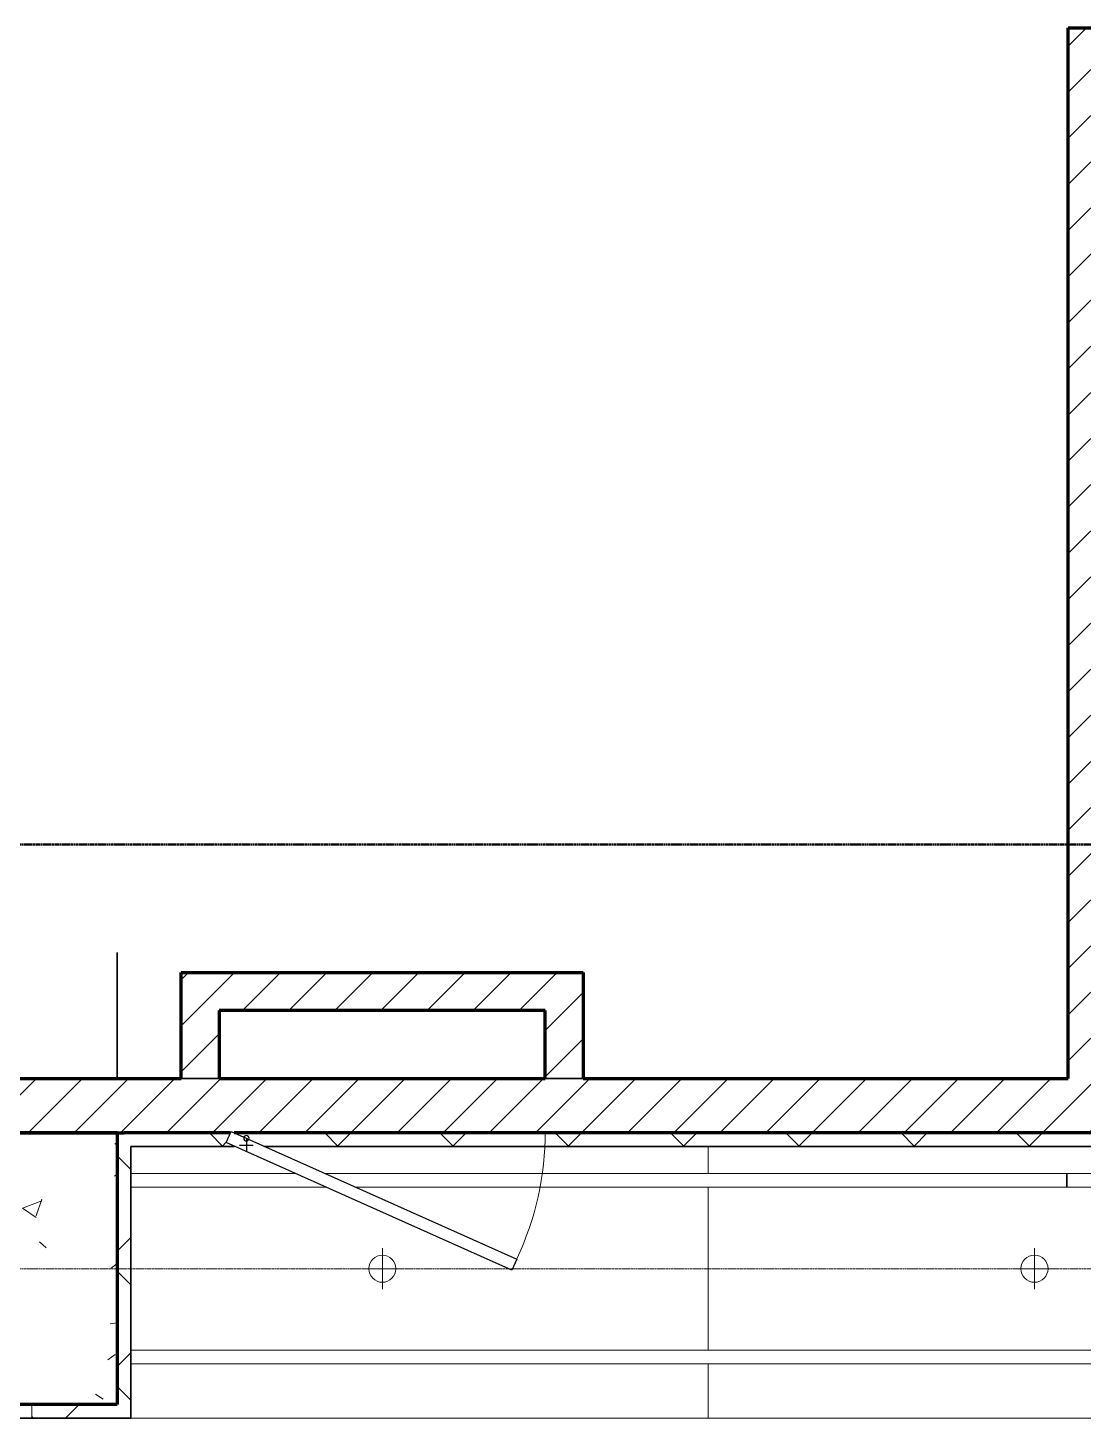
# Model space of a CAD drawing. Header units: millimetres. Extents: x -853488 to -774597, y -17231 to 22435.
# Drawn here: x -846487 to -842603, y 3029 to 8144 of the extents above; entities that cross this region are included whole.
import ezdxf
from ezdxf.xclip import XClip

# ---------------------------------------------------------------- set-up
doc = ezdxf.new("R2010")
doc.units = ezdxf.units.MM
doc.header["$XCLIPFRAME"] = 0
doc.linetypes.add('- SOM Dash 1_8_', pattern=[4.7625, 3.175, -1.5875])
doc.linetypes.add('DPA_Grid _ Level 100', pattern=[10, 5.5, -1.6, 1.3, -1.6])
for name, color, linetype, lineweight in [('A-COLS', 5, 'Continuous', 70), ('A-COLS-E', 1, 'Continuous', 35), ('A-DETL-GENF', 2, 'Continuous', 9), ('A-DOOR', 3, 'Continuous', 35), ('A-DOOR-E', 2, 'Continuous', 25), ('A-DOOR-OPNG', 2, 'Continuous', 9), ('A-FLOR-E', 2, 'Continuous', 35), ('A-GLAZ-CURT', 2, 'Continuous', 9), ('A-WALL', 5, 'Continuous', 35), ('A-WALL-FNSH', 2, 'Continuous', 35), ('A-WALL-PATT', 1, 'Continuous', 35), ('E-LITE-EQPM', 2, 'Continuous', 9), ('G-ANNO-SECL', 3, 'Continuous', 9), ('I-WALL-E', 2, 'Continuous', 35), ('S-GRID', 251, 'Continuous', 9), ('WALL-E', 2, 'Continuous', 35)]:
    doc.layers.add(name, color=color, linetype=linetype, lineweight=lineweight)
pattern_1 = [(45, (0, 0), (-84.852814, 84.852814), [])]
pattern_2 = [(45, (0, 0), (-212.13203, 212.13203), []), (135, (0, 0), (-212.13203, -212.13203), [])]

# ---------------------------------------------------------------- blocks, each defined once
blk = doc.blocks.new('DPA_AC-SG-PI - A2_1200x2000 mm-12150596-4261-01 ENLARGED UPPER PLATFORM LEVEL - REFLECTED CEILING PLAN - SHEET 2')
at = {"layer": 'A-DOOR', "lineweight": 25}
for p, q in [((-500, 5), (-500, -45)), ((-525, -20), (-475, -20))]:
    blk.add_line(p, q, dxfattribs=at)
for start, end in [(0, 180), (180, 0)]:
    blk.add_arc((-500, 5), 10, start, end, dxfattribs=at)
at = {"layer": 'A-DOOR-E'}
for p, q in [((-575, -11.1), (-556.6, 30)), ((-556.6, 30), (494.9, -439.9)), ((476.5, -480.9), (-575, -11.1)), ((494.9, -439.9), (476.5, -480.9))]:
    blk.add_line(p, q, dxfattribs=at)
at = {"layer": 'A-DOOR-OPNG'}
blk.add_arc((-500, 30.2), 1100, 334.7442, 0, dxfattribs=at)
blk = doc.blocks.new('System Panel - DPA-AR_Metal Ceiling Rectangular Panel-V13-4261-01 ENLARGED UPPER PLATFORM LEVEL - REFLECTED CEILING PLAN - SHEET 2')
at = {"layer": 'A-GLAZ-CURT'}
for p, q in [((-846107.3, 4029), (-846107.3, 3929)), ((-846107.3, 3929), (-846107.3, 4029)), ((-843982.3, 3929), (-843982.3, 4029)), ((-843982.3, 4029), (-843982.3, 3929)), ((-846107.3, 3929), (-845502.5, 3929)), ((-845502.5, 3929), (-846107.3, 3929)), ((-845392.2, 3929), (-843982.3, 3929)), ((-843982.3, 3929), (-845392.2, 3929))]:
    blk.add_line(p, q, dxfattribs=at)
blk = doc.blocks.new('System Panel - DPA-AR_Metal Ceiling Rectangular Panel-V14-4261-01 ENLARGED UPPER PLATFORM LEVEL - REFLECTED CEILING PLAN - SHEET 2')
at = {"layer": 'A-GLAZ-CURT'}
for p, q in [((-841582.3, 4129), (-842407.3, 4129)), ((-842407.3, 4129), (-841582.3, 4129)), ((-841582.3, 3929), (-841582.3, 4129)), ((-841582.3, 4129), (-841582.3, 3929)), ((-843982.3, 4029), (-843982.3, 3929)), ((-843982.3, 3929), (-843982.3, 4029)), ((-843982.3, 3929), (-842547.7, 3929)), ((-842547.7, 3929), (-843982.3, 3929)), ((-842527.7, 3929), (-841582.3, 3929)), ((-841582.3, 3929), (-842527.7, 3929))]:
    blk.add_line(p, q, dxfattribs=at)
blk = doc.blocks.new('System Panel - DPA-AR_Metal Ceiling Rectangular Panel-V8-4261-01 ENLARGED UPPER PLATFORM LEVEL - REFLECTED CEILING PLAN - SHEET 2')
at = {"layer": 'A-GLAZ-CURT'}
for p, q in [((-814257.4, 3229), (-816382.4, 3229)), ((-816382.4, 3229), (-816382.4, 3029)), ((-816382.4, 3029), (-816382.4, 3229)), ((-816382.4, 3229), (-814257.4, 3229)), ((-814257.4, 3029), (-814257.4, 3229)), ((-814257.4, 3229), (-814257.4, 3029)), ((-816382.4, 3029), (-814257.4, 3029)), ((-814257.4, 3029), (-816382.4, 3029))]:
    blk.add_line(p, q, dxfattribs=at)
blk = doc.blocks.new('System Panel - DPA-AR_Metal Ceiling Rectangular Panel-V7-4261-01 ENLARGED UPPER PLATFORM LEVEL - REFLECTED CEILING PLAN - SHEET 2')
at = {"layer": 'A-GLAZ-CURT'}
for p, q in [((-818782.4, 3229), (-821182.4, 3229)), ((-821182.4, 3229), (-821182.4, 3029)), ((-821182.4, 3029), (-821182.4, 3229)), ((-821182.4, 3229), (-818782.4, 3229)), ((-818782.4, 3029), (-818782.4, 3229)), ((-818782.4, 3229), (-818782.4, 3029)), ((-821182.4, 3029), (-818782.4, 3029)), ((-818782.4, 3029), (-821182.4, 3029))]:
    blk.add_line(p, q, dxfattribs=at)
blk = doc.blocks.new('System Panel - DPA-AR_Metal Ceiling Rectangular Panel-V16-4261-01 ENLARGED UPPER PLATFORM LEVEL - REFLECTED CEILING PLAN - SHEET 2')
at = {"layer": 'A-GLAZ-CURT'}
for p, q in [((-845390.6, 3879), (-846107.3, 3879)), ((-846107.3, 3879), (-846107.3, 3279)), ((-846107.3, 3279), (-846107.3, 3879)), ((-846107.3, 3879), (-845390.6, 3879)), ((-843982.3, 3879), (-845280.2, 3879)), ((-845280.2, 3879), (-843982.3, 3879)), ((-843982.3, 3279), (-843982.3, 3879)), ((-843982.3, 3879), (-843982.3, 3279)), ((-846107.3, 3279), (-843982.3, 3279)), ((-843982.3, 3279), (-846107.3, 3279))]:
    blk.add_line(p, q, dxfattribs=at)
blk = doc.blocks.new('System Panel - DPA-AR_Metal Ceiling Rectangular Panel-13139299-4261-01 ENLARGED UPPER PLATFORM LEVEL - REFLECTED CEILING PLAN - SHEET 2')
at = {"layer": 'A-GLAZ-CURT'}
for p, q in [((-818782.4, 3879), (-821182.4, 3879)), ((-821182.4, 3879), (-821182.4, 3279)), ((-821182.4, 3279), (-821182.4, 3879)), ((-821182.4, 3879), (-818782.4, 3879)), ((-818782.4, 3279), (-818782.4, 3879)), ((-818782.4, 3879), (-818782.4, 3279)), ((-821182.4, 3279), (-818782.4, 3279)), ((-818782.4, 3279), (-821182.4, 3279))]:
    blk.add_line(p, q, dxfattribs=at)
blk = doc.blocks.new('*U464')
at = {"layer": 'A-GLAZ-CURT'}
for name, p in [('System Panel - DPA-AR_Metal Ceiling Rectangular Panel-V14-4261-01 ENLARGED UPPER PLATFORM LEVEL - REFLECTED CEILING PLAN - SHEET 2', (801682.4, -3579)), ('System Panel - DPA-AR_Metal Ceiling Rectangular Panel-V13-4261-01 ENLARGED UPPER PLATFORM LEVEL - REFLECTED CEILING PLAN - SHEET 2', (801682.4, -3579)), ('System Panel - DPA-AR_Metal Ceiling Rectangular Panel-V16-4261-01 ENLARGED UPPER PLATFORM LEVEL - REFLECTED CEILING PLAN - SHEET 2', (801682.4, -3579)), ('System Panel - DPA-AR_Metal Ceiling Rectangular Panel-13139299-4261-01 ENLARGED UPPER PLATFORM LEVEL - REFLECTED CEILING PLAN - SHEET 2', (778882.4, -3579)), ('System Panel - DPA-AR_Metal Ceiling Rectangular Panel-V8-4261-01 ENLARGED UPPER PLATFORM LEVEL - REFLECTED CEILING PLAN - SHEET 2', (771957.4, -3579)), ('System Panel - DPA-AR_Metal Ceiling Rectangular Panel-V7-4261-01 ENLARGED UPPER PLATFORM LEVEL - REFLECTED CEILING PLAN - SHEET 2', (778882.4, -3579))]:
    blk.add_blockref(name, p, dxfattribs=at)
blk = doc.blocks.new('*U1666')
at = {"layer": 'S-GRID', "linetype": 'DPA_Grid _ Level 100'}
blk.add_line((22800, 0), (-50905.4, 0), dxfattribs=at)
blk = doc.blocks.new('LGF_DL_SAA_LowPower_DL1a - LGF_DL_SAA_LowPower_DL1a-8832329-4160-01 UPPER PLATFORM LEVEL - REFLECTED CEILING PLAN')
at = {"layer": 'A-DETL-GENF'}
for p, q in [((0, 75), (0, -75)), ((72.5, 0), (-72.5, 0))]:
    blk.add_line(p, q, dxfattribs=at)
blk.add_circle((0, 0), 50, dxfattribs=at)
blk = doc.blocks.new('C-1-PP19-AR-4160-01-B_20250902-175713_EXDOWNLIGHT')
at = {"layer": 'E-LITE-EQPM', "extrusion": (0, 0, -1), "rotation": 180}
for p in [(100499.6, 0), (98099.6, 0)]:
    blk.add_blockref('LGF_DL_SAA_LowPower_DL1a - LGF_DL_SAA_LowPower_DL1a-8832329-4160-01 UPPER PLATFORM LEVEL - REFLECTED CEILING PLAN', p, dxfattribs=at)

msp = doc.modelspace()

# ---------------------------------------------------------------- hatches: boundary and pattern name
at = {"layer": 'A-COLS-E', "lineweight": 9}
h = msp.add_hatch(dxfattribs=at)
h.set_pattern_fill('FP_1', color=256, style=0, pattern_type=2)
h.set_pattern_definition([(50, (0, 0), (728.7365, -63.75582), [76.2, -838.2]), (355, (0, 0), (-140.9716, 764.2276), [60.96, -670.56]), (100.451, (60.7, -5.3), (587.77, 700.46675), [64.76, -712.36]), (46.184, (0, 203.2), (1084.3162, -168.171), [114.3, -1257.3]), (96.636, (90.4, 189.2), (949.6099, 989.7098), [97.14, -1068.54]), (351.184, (0, 203.2), (949.6206, 989.7012), [91.44, -1005.84]), (21, (101.6, 152.4), (606.45787, -409.06057), [76.2, -838.2]), (326, (101.6, 152.4), (247.20834, 736.7529), [60.96, -670.56]), (71.451, (152.14, 118.3), (853.66825, 327.6855), [64.76, -712.36]), (37.5, (0, 0), (12.35469, 338.22012), [33.528, -628.904, 33.528, -647.192, -673.1]), (37.5, (0, 0), (12.35469, 338.22012), [-1343.152, 33.528, -639.572]), (7.5, (0, 0), (267.27887, 400.72213), [33.528, -354.584, 33.528, -613.664, -256.54]), (7.5, (0, 0), (267.27887, 400.72213), [-1035.304, 33.528, -223.012]), (327.5, (-226.57, 0), (542.36333, -22.915345), [33.528, -220.472, 33.528, -758.952, -1051.56]), (327.5, (-226.57, 0), (542.36333, -22.915345), [-1046.48, 33.528, -1018.032]), (317.5, (-328.17, 0), (592.51696, 101.7071), [33.528, -296.672, 33.528, -492.76, -746.76]), (317.5, (-328.17, 0), (592.51696, 101.7071), [-856.488, 33.528, -713.232])])
h.paths.add_polyline_path([(-846157.4, 3079), (-846157.4, 4079), (-848407.4, 4079), (-848407.4, 3079), (-847166.3, 3079)])
at = {"layer": 'A-WALL-PATT', "lineweight": 9}
h = msp.add_hatch(dxfattribs=at)
h.set_pattern_fill('FP_2', color=256, style=0, pattern_type=2)
h.set_pattern_definition(pattern_1)
h.paths.add_polyline_path([(-842457.3, 4079), (-842457.3, 8144), (-842657.3, 8144), (-842657.3, 4079)])
h = msp.add_hatch(dxfattribs=at)
h.set_pattern_fill('FP_2', color=256, style=0, pattern_type=2)
h.set_pattern_definition(pattern_1)
h.paths.add_polyline_path([(-845782.4, 4279), (-845782.4, 4669), (-845922.4, 4669), (-845922.4, 4279)])
h = msp.add_hatch(dxfattribs=at)
h.set_pattern_fill('FP_2', color=256, style=0, pattern_type=2)
h.set_pattern_definition(pattern_1)
h.paths.add_polyline_path([(-844582.4, 4529), (-844582.4, 4669), (-845782.4, 4669), (-845782.4, 4529), (-844960.2, 4529)])
h = msp.add_hatch(dxfattribs=at)
h.set_pattern_fill('FP_2', color=256, style=0, pattern_type=2)
h.set_pattern_definition(pattern_1)
h.paths.add_polyline_path([(-844582.4, 4279), (-844442.4, 4279), (-844442.4, 4669), (-844582.4, 4669), (-844582.4, 4529)])
h = msp.add_hatch(dxfattribs=at)
h.set_pattern_fill('FP_2', color=256, style=0, pattern_type=2)
h.set_pattern_definition(pattern_1)
h.paths.add_polyline_path([(-842754, 4079), (-842657.3, 4079), (-842657.3, 4279), (-848972.3, 4279), (-848972.3, 4079), (-845741.2, 4079), (-845739, 4084), (-845727.9, 4079), (-844582.4, 4079)])
h = msp.add_hatch(dxfattribs=at)
h.set_pattern_fill('FP_5', color=256, style=0, pattern_type=2)
h.set_pattern_definition(pattern_2)
h.paths.add_polyline_path([(-846107.4, 3079), (-846107.4, 4029), (-846132.3, 4029), (-846132.3, 4079), (-846157.4, 4079), (-846157.4, 3079)])
h = msp.add_hatch(dxfattribs=at)
h.set_pattern_fill('FP_5', color=256, style=0, pattern_type=2)
h.set_pattern_definition(pattern_2)
h.paths.add_polyline_path([(-842754, 4029), (-842457.3, 4029), (-842457.3, 4079), (-845727.9, 4079), (-845691.5, 4062.8), (-845689.4, 4066.1), (-845682.3, 4069), (-845675.3, 4066.1), (-845672.3, 4059), (-845672.3, 4054.2), (-845616, 4029), (-844582.4, 4029)])
h.paths.add_polyline_path([(-845782.4, 4029), (-845726.3, 4029), (-845757.3, 4042.9), (-845741.2, 4079), (-846132.3, 4079), (-846132.3, 4029), (-846107.4, 4029)])
h = msp.add_hatch(dxfattribs=at)
h.set_pattern_fill('FP_5', color=256, style=0, pattern_type=2)
h.set_pattern_definition(pattern_2)
h.paths.add_polyline_path([(-846107.4, 3029), (-846107.4, 3079), (-846472.3, 3079), (-846472.3, 3029)])
h.paths.add_polyline_path([(-848407.4, 3029), (-848092.4, 3029), (-848092.4, 3079), (-848407.4, 3079)])

# ---------------------------------------------------------------- linework, layer by layer
at = {"layer": 'A-COLS'}
for p, q in [((-848407.4, 4079), (-846157.4, 4079)), ((-846157.4, 4079), (-846157.4, 3079)), ((-846157.4, 3079), (-848407.4, 3079))]:
    msp.add_line(p, q, dxfattribs=at)
at = {"layer": 'A-FLOR-E'}
for p, q in [((-846157.4, 4279), (-846157.4, 4742.4)), ((-845922.4, 4279), (-845922.4, 4669)), ((-845922.4, 4669), (-844442.4, 4669)), ((-844442.4, 4669), (-845922.4, 4669)), ((-845922.4, 4669), (-845922.4, 4279)), ((-844442.4, 4669), (-844442.4, 4279)), ((-844442.4, 4279), (-844442.4, 4669)), ((-844442.4, 4279), (-845922.4, 4279)), ((-845922.4, 4279), (-844442.4, 4279)), ((-846157.4, 4079), (-849372.5, 4079)), ((-846157.4, 3079), (-846157.4, 4079)), ((-848407.3, 3079), (-846157.4, 3079))]:
    msp.add_line(p, q, dxfattribs=at)
at = {"layer": 'A-WALL', "color": 7, "lineweight": 70}
for p, q in [((-842657.3, 4279), (-842657.3, 8144)), ((-842657.3, 8144), (-842457.3, 8144)), ((-845922.4, 4279), (-845922.4, 4669)), ((-845922.4, 4669), (-845782.4, 4669)), ((-845782.4, 4669), (-844582.4, 4669)), ((-844582.4, 4669), (-844442.4, 4669)), ((-844442.4, 4669), (-844442.4, 4279)), ((-844582.4, 4529), (-845782.4, 4529)), ((-845782.4, 4529), (-845782.4, 4279)), ((-844582.4, 4279), (-844582.4, 4529)), ((-848972.3, 4279), (-845922.4, 4279)), ((-845782.4, 4279), (-844582.4, 4279)), ((-844442.4, 4279), (-842657.3, 4279)), ((-846157.4, 4079), (-848407.4, 4079)), ((-846157.4, 4079), (-846132.3, 4079)), ((-845782.4, 4079), (-846132.3, 4079)), ((-845741.2, 4079), (-845782.4, 4079)), ((-844582.4, 4079), (-845727.9, 4079)), ((-842657.3, 4079), (-844582.4, 4079)), ((-842457.3, 4079), (-842657.3, 4079))]:
    msp.add_line(p, q, dxfattribs=at)
at = {"layer": 'A-WALL', "lineweight": 9}
for p, q in [((-846472.3, 3029), (-846472.3, 3079)), ((-846472.3, 3079), (-846472.3, 3029))]:
    msp.add_line(p, q, dxfattribs=at)
at = {"layer": 'A-WALL-FNSH', "color": 250}
for p, q in [((-846157.4, 3079), (-846157.4, 4079)), ((-846132.3, 4079), (-845782.4, 4079)), ((-845782.4, 4079), (-845741.2, 4079)), ((-845727.9, 4079), (-844582.4, 4079)), ((-844582.4, 4079), (-842457.3, 4079)), ((-845782.4, 4029), (-846107.4, 4029)), ((-846107.4, 4029), (-846107.4, 3079)), ((-845726.3, 4029), (-845782.4, 4029)), ((-844582.4, 4029), (-845616, 4029)), ((-842457.3, 4029), (-844582.4, 4029)), ((-848092.4, 3079), (-846472.3, 3079)), ((-846472.3, 3079), (-846157.4, 3079)), ((-846107.4, 3079), (-846107.4, 3029)), ((-846472.3, 3029), (-848092.4, 3029)), ((-846107.4, 3029), (-846472.3, 3029))]:
    msp.add_line(p, q, dxfattribs=at)
at = {"layer": 'G-ANNO-SECL', "linetype": 'DPA_Grid _ Level 100', "lineweight": 50}
msp.add_line((-851417.7, 5139.9), (-777530.8, 5139.9), dxfattribs=at)
at = {"layer": 'I-WALL-E', "color": 8, "linetype": '- SOM Dash 1_8_'}
for p, q in [((-842662.7, 3929), (-842662.7, 3879)), ((-842662.7, 3879), (-842662.7, 3929))]:
    msp.add_line(p, q, dxfattribs=at)
at = {"layer": 'WALL-E'}
for p, q in [((-846472.3, 3079), (-848092.4, 3079)), ((-848092.4, 3029), (-846472.3, 3029))]:
    msp.add_line(p, q, dxfattribs=at)

# ---------------------------------------------------------------- block references
for name in ['*U1666', '*U464']:
    msp.add_blockref(name, (-801682.4, 3579))
ref = msp.add_blockref('C-1-PP19-AR-4160-01-B_20250902-175713_EXDOWNLIGHT', (-744682.4, 3579))
XClip(ref).set_block_clipping_path([(-104690.1238047112, -9620.0029952963), (-34092.6543255156, 10334.9999958097)])
at = {"layer": 'A-DOOR-E'}
msp.add_blockref('DPA_AC-SG-PI - A2_1200x2000 mm-12150596-4261-01 ENLARGED UPPER PLATFORM LEVEL - REFLECTED CEILING PLAN - SHEET 2', (-845182.3, 4054), dxfattribs=at)

doc.saveas('drawing.dxf')
